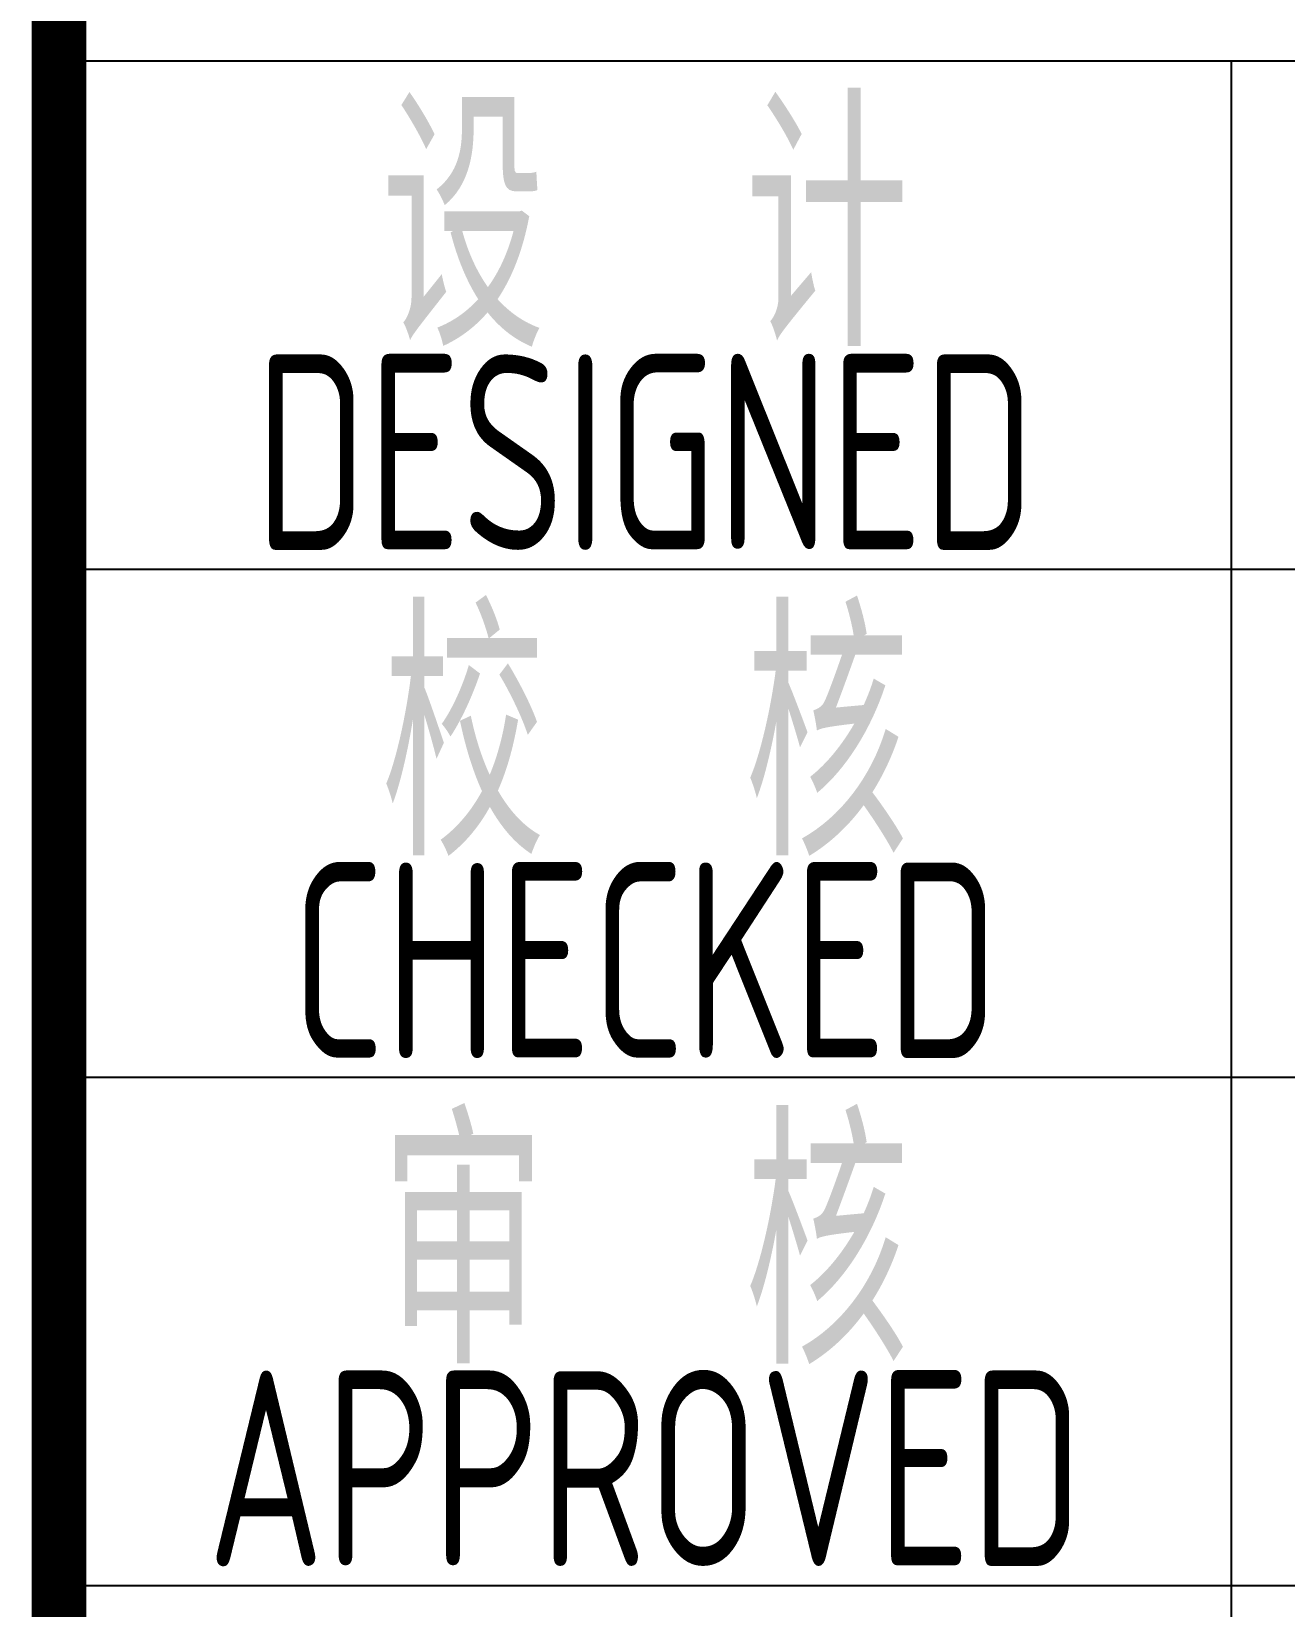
# Model space of a CAD drawing. Extents: x 9732137 to 18866768, y -962146 to 246094.
# Drawn here: x 9809589 to 9810391, y -606770 to -605762 of the extents above; entities that cross this region are included whole.
import ezdxf
from ezdxf.enums import TextEntityAlignment as Align

# ---------------------------------------------------------------- set-up
doc = ezdxf.new("R2010")
doc.units = 0
doc.header["$LTSCALE"] = 1000
doc.layers.get('0').update_dxf_attribs({"linetype": 'CONTINUOUS'})
doc.styles.add('TSSD_Rein', font='Tssdeng.shx', dxfattribs={"width": 0.7, "bigfont": 'hztxt.shx'})

msp = doc.modelspace()

# ---------------------------------------------------------------- linework, layer by layer
for p, q in [((9809606.8, -605781.3), (9815106.8, -605781.3)), ((9810356.8, -607406.3), (9810356.8, -605781.3)), ((9809606.8, -606106.3), (9812356.8, -606106.3)), ((9809606.8, -606431.3), (9812356.8, -606431.3)), ((9809606.8, -606756.3), (9812356.8, -606756.3))]:
    msp.add_line(p, q)
msp.add_lwpolyline([(9818606.8, -604906.3, 35, 35, 0), (9809606.8, -604906.3, 35, 35, 0), (9809606.8, -607906.3, 0, 0, 0)], format="xyseb")
at = {"const_width": 35}
msp.add_lwpolyline([(9809606.8, -604906.3), (9809606.8, -607906.3)], dxfattribs=at)

# ---------------------------------------------------------------- texts
at = {"style": 'TSSD_Rein', "width": 0.7}
for s, height, p in [('设  计', 150, (9809981.8, -605881.3)), ('DESIGNED', 125, (9809981.8, -606031.3)), ('校  核', 150, (9809981.8, -606206.3)), ('CHECKED', 125, (9809981.8, -606356.3)), ('审  核', 150, (9809981.8, -606531.3)), ('APPROVED', 125, (9809981.8, -606681.3))]:
    msp.add_text(s, height=height, dxfattribs=at).set_placement(p, align=Align.MIDDLE)

doc.saveas('drawing.dxf')
